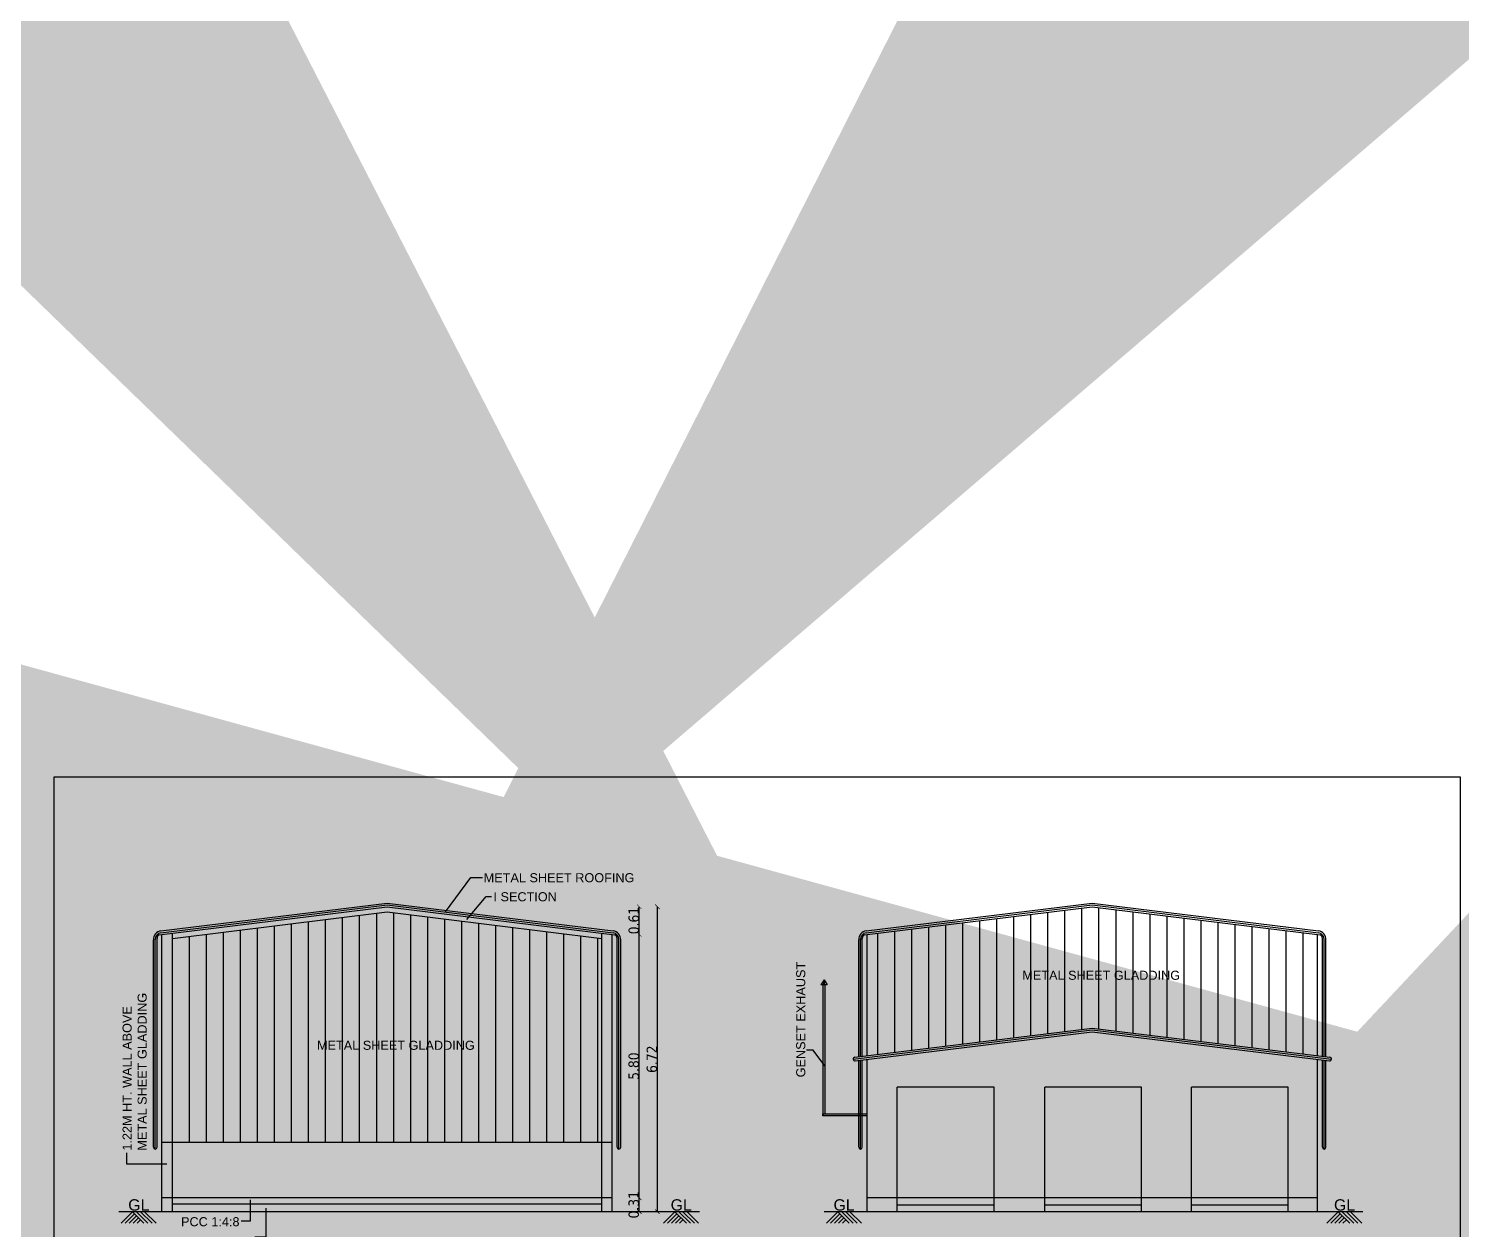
# Model space of a CAD drawing. Header units: metres. Extents: x 0 to 11269, y -5244 to -4054.
# Drawn here: x 10166.72 to 10198.29, y -4832.27 to -4805.82 of the extents above; entities that cross this region are included whole.
import ezdxf

# ---------------------------------------------------------------- set-up
doc = ezdxf.new("R2010")
doc.units = ezdxf.units.M
doc.header["$MEASUREMENT"] = 0
doc.header["$PDMODE"] = 2
doc.linetypes.add('HIDDEN', pattern=[0.375, 0.25, -0.125])
for name, color, linetype in [('2CON', 5, 'Continuous'), ('3CON', 3, 'Continuous'), ('BOUNDARY', 6, 'Continuous'), ('DIM', 3, 'Continuous')]:
    doc.layers.add(name, color=color, linetype=linetype)
doc.styles.get("Standard").update_dxf_attribs({"font": 'arial.ttf'})
doc.styles.add('STYLE1', font='tahoma.ttf', dxfattribs={"height": 0.23})
doc.dimstyles.new('300', dxfattribs={"dimscale": 0.1, "dimtxt": 500, "dimasz": 2000, "dimexe": 400, "dimexo": 1500, "dimgap": 0, "dimtad": 1, "dimlfac": 0.001, "dimzin": 0, "dimdsep": 46, "dimtxsty": 'Standard', "dimcen": 800, "dimse1": 1, "dimse2": 1, "dimclrd": 1, "dimclre": 5, "dimclrt": 3, "dimadec": 0, "dimazin": 0, "dimtfac": 1, "dimtix": 1, "dimtofl": 0, "dimtmove": 1, "dimatfit": 3, "dimfxl": 0, "dimtolj": 1, "dimtzin": 0, "dimarcsym": 0})
doc.dimstyles.new('FLOOR PLAN', dxfattribs={"dimtxt": 0.4, "dimasz": 0.1, "dimexe": 0.18, "dimexo": 0.0625, "dimgap": 0, "dimtad": 1, "dimzin": 0, "dimdsep": 46, "dimtxsty": 'Standard', "dimblk": 'ARCHTICK', "dimcen": 0.09, "dimse1": 1, "dimse2": 1, "dimclrd": 254, "dimclrt": 3, "dimadec": 0, "dimazin": 0, "dimtfac": 1, "dimtix": 1, "dimtofl": 0, "dimtmove": 1, "dimatfit": 0, "dimfxl": 0, "dimtolj": 1, "dimtzin": 0, "dimlwd": -1, "dimarcsym": 0})
doc.dimstyles.new('GG', dxfattribs={"dimscale": 0.1, "dimtxt": 2000, "dimasz": 2000, "dimexe": 400, "dimexo": 1500, "dimgap": 0.08, "dimtad": 1, "dimlfac": 0.001, "dimzin": 0, "dimdsep": 46, "dimtxsty": 'Standard', "dimcen": 800, "dimse1": 1, "dimse2": 1, "dimclrd": 1, "dimclre": 5, "dimclrt": 3, "dimadec": 0, "dimazin": 0, "dimtfac": 1, "dimtix": 1, "dimtofl": 0, "dimtmove": 0, "dimatfit": 3, "dimfxl": 0, "dimtolj": 1, "dimtzin": 0, "dimarcsym": 0})

# ---------------------------------------------------------------- blocks, each defined once
blk = doc.blocks.new('_ArchTick')
at = {"color": 0, "lineweight": 0, "const_width": 0.15}
blk.add_lwpolyline([(-0.5, -0.5), (0.5, 0.5)], dxfattribs=at)
blk = doc.blocks.new('*D85')
at = {"layer": 'DEFPOINTS', "color": 0, "linetype": 'ByBlock', "ltscale": 100}
for p in [(10179.732, -4831.58), (10180.177, -4831.58), (10179.732, -4831.885)]:
    blk.add_point(p, dxfattribs=at)
at = {"layer": 'DIM', "color": 254, "linetype": 'HIDDEN', "ltscale": 100}
blk.add_line((10180.177, -4831.885), (10180.177, -4831.58), dxfattribs=at)
at = {"layer": 'DIM', "color": 254, "linetype": 'ByBlock', "ltscale": 100, "xscale": 0.1, "yscale": 0.1, "zscale": 0.1}
for p, rotation in [((10180.177, -4831.58), 90), ((10180.177, -4831.885), 270)]:
    blk.add_blockref('_ArchTick', p, dxfattribs=dict(at, rotation=rotation))
at = {"layer": 'DIM', "color": 3, "linetype": 'ByBlock', "ltscale": 100, "insert": (10180.057, -4831.732), "char_height": 0.23, "attachment_point": 5, "rotation": 90, "style": 'STYLE1'}
blk.add_mtext('\\A1;0.31', dxfattribs=at)
blk = doc.blocks.new('*D86')
at = {"layer": 'DEFPOINTS', "color": 0, "linetype": 'ByBlock', "ltscale": 100}
for p in [(10179.732, -4825.777), (10180.177, -4825.777), (10179.732, -4831.58)]:
    blk.add_point(p, dxfattribs=at)
at = {"layer": 'DIM', "color": 254, "linetype": 'HIDDEN', "ltscale": 100}
blk.add_line((10180.177, -4831.58), (10180.177, -4825.777), dxfattribs=at)
at = {"layer": 'DIM', "color": 254, "linetype": 'ByBlock', "ltscale": 100, "xscale": 0.1, "yscale": 0.1, "zscale": 0.1}
for p, rotation in [((10180.177, -4825.777), 90), ((10180.177, -4831.58), 270)]:
    blk.add_blockref('_ArchTick', p, dxfattribs=dict(at, rotation=rotation))
at = {"layer": 'DIM', "color": 3, "linetype": 'ByBlock', "ltscale": 100, "insert": (10180.057, -4828.678), "char_height": 0.23, "attachment_point": 5, "rotation": 90, "style": 'STYLE1'}
blk.add_mtext('\\A1;5.80', dxfattribs=at)
blk = doc.blocks.new('*D87')
at = {"layer": 'DEFPOINTS', "color": 0, "linetype": 'ByBlock', "ltscale": 100}
for p in [(10174.772, -4825.167), (10180.177, -4825.167), (10179.732, -4825.777)]:
    blk.add_point(p, dxfattribs=at)
at = {"layer": 'DIM', "color": 254, "linetype": 'HIDDEN', "ltscale": 100}
blk.add_line((10180.177, -4825.777), (10180.177, -4825.167), dxfattribs=at)
at = {"layer": 'DIM', "color": 254, "linetype": 'ByBlock', "ltscale": 100, "xscale": 0.1, "yscale": 0.1, "zscale": 0.1}
for p, rotation in [((10180.177, -4825.167), 90), ((10180.177, -4825.777), 270)]:
    blk.add_blockref('_ArchTick', p, dxfattribs=dict(at, rotation=rotation))
at = {"layer": 'DIM', "color": 3, "linetype": 'ByBlock', "ltscale": 100, "insert": (10180.057, -4825.472), "char_height": 0.23, "attachment_point": 5, "rotation": 90, "style": 'STYLE1'}
blk.add_mtext('\\A1;0.61', dxfattribs=at)
blk = doc.blocks.new('*D88')
at = {"layer": 'DEFPOINTS', "color": 0, "linetype": 'ByBlock', "ltscale": 100}
for p in [(10180.177, -4825.167), (10180.577, -4825.167), (10180.049, -4831.885)]:
    blk.add_point(p, dxfattribs=at)
at = {"layer": 'DIM', "color": 254, "linetype": 'HIDDEN', "ltscale": 100}
blk.add_line((10180.577, -4831.885), (10180.577, -4825.167), dxfattribs=at)
at = {"layer": 'DIM', "color": 254, "linetype": 'ByBlock', "ltscale": 100, "xscale": 0.1, "yscale": 0.1, "zscale": 0.1}
for p, rotation in [((10180.577, -4825.167), 90), ((10180.577, -4831.885), 270)]:
    blk.add_blockref('_ArchTick', p, dxfattribs=dict(at, rotation=rotation))
at = {"layer": 'DIM', "color": 3, "linetype": 'ByBlock', "ltscale": 100, "insert": (10180.457, -4828.526), "char_height": 0.23, "attachment_point": 5, "rotation": 90, "style": 'STYLE1'}
blk.add_mtext('\\A1;6.72', dxfattribs=at)

msp = doc.modelspace()

# ---------------------------------------------------------------- hatches: boundary and pattern name
at = {"layer": 'DIM', "linetype": 'ByBlock', "ltscale": 100}
h = msp.add_hatch(dxfattribs=at)
h.set_pattern_fill('ANSI31', color=4, scale=3, angle=225, style=0)
h.set_pattern_definition([(270, (4179.64066, 277.12353), (0.375, -1e-16), [])])
h.paths.add_polyline_path([(10174.61913, -4825.2824), (10169.88923, -4825.86411), (10169.88923, -4830.35951), (10179.34903, -4830.35951), (10179.34903, -4825.86411)])
h.paths.add_polyline_path([(10173.02449, -4828.37428), (10176.60553, -4828.37428), (10176.60553, -4828.06405), (10173.02449, -4828.06405)], flags=24)
h = msp.add_hatch(dxfattribs=at)
h.set_pattern_fill('ANSI31', color=4, scale=3, angle=225, style=0)
h.set_pattern_definition([(270, (4195.182, 258.186), (0.375, -1e-16), [])])
h.paths.add_polyline_path([(10195.12038, -4828.44951), (10195.12038, -4825.77712), (10190.16048, -4825.16712), (10185.20058, -4825.77712), (10185.20058, -4828.44951), (10190.16048, -4827.83951)])
h.paths.add_polyline_path([(10188.56584, -4826.83188), (10192.14687, -4826.83188), (10192.14687, -4826.52164), (10188.56584, -4826.52164)], flags=24)

# ---------------------------------------------------------------- linework, layer by layer
at = {"linetype": 'ByBlock'}
msp.add_lwpolyline([(10167.27453, -4858.57439), (10198.2705, -4858.57439), (10198.2705, -4822.31075), (10167.27453, -4822.31075)], close=True, dxfattribs=at)
at = {"layer": '2CON'}
for p, q in [((10168.75828, -4832.13652), (10169.01029, -4831.88451)), ((10168.84738, -4832.13652), (10169.05484, -4831.92906)), ((10168.93648, -4832.13652), (10169.09939, -4831.97361)), ((10169.26231, -4832.13652), (10169.01029, -4831.88451)), ((10169.35141, -4832.13652), (10169.09939, -4831.88451)), ((10169.44051, -4832.13652), (10169.18849, -4831.88451)), ((10169.52961, -4832.13652), (10169.27759, -4831.88451)), ((10180.71061, -4832.13652), (10180.96262, -4831.88451)), ((10180.79971, -4832.13652), (10181.00717, -4831.92906)), ((10180.88881, -4832.13652), (10181.05172, -4831.97361)), ((10181.21464, -4832.13652), (10180.96262, -4831.88451)), ((10181.30374, -4832.13652), (10181.05172, -4831.88451)), ((10181.39284, -4832.13652), (10181.14082, -4831.88451)), ((10181.48194, -4832.13652), (10181.22992, -4831.88451)), ((10184.29963, -4832.13652), (10184.55164, -4831.88451)), ((10184.38873, -4832.13652), (10184.59619, -4831.92906)), ((10184.47783, -4832.13652), (10184.64074, -4831.97361)), ((10184.80366, -4832.13652), (10184.55164, -4831.88451)), ((10184.89276, -4832.13652), (10184.64074, -4831.88451)), ((10184.98186, -4832.13652), (10184.72984, -4831.88451)), ((10185.07096, -4832.13652), (10184.81894, -4831.88451)), ((10195.3275, -4832.13652), (10195.57951, -4831.88451)), ((10195.4166, -4832.13652), (10195.62406, -4831.92906)), ((10195.5057, -4832.13652), (10195.66861, -4831.97361)), ((10195.83152, -4832.13652), (10195.57951, -4831.88451)), ((10195.92062, -4832.13652), (10195.66861, -4831.88451)), ((10196.00972, -4832.13652), (10195.75771, -4831.88451)), ((10196.09882, -4832.13652), (10195.84681, -4831.88451)), ((10169.02558, -4832.13652), (10169.14394, -4832.01816)), ((10169.11468, -4832.13652), (10169.18849, -4832.06271)), ((10180.97791, -4832.13652), (10181.09627, -4832.01816)), ((10181.06701, -4832.13652), (10181.14082, -4832.06271)), ((10184.56693, -4832.13652), (10184.68529, -4832.01816)), ((10184.65603, -4832.13652), (10184.72984, -4832.06271)), ((10195.5948, -4832.13652), (10195.71316, -4832.01816)), ((10195.6839, -4832.13652), (10195.75771, -4832.06271))]:
    msp.add_line(p, q, dxfattribs=at)
at = {"layer": 'DIM', "color": 4, "linetype": 'ByBlock', "ltscale": 100}
for p, q in [((10169.59879, -4825.78455), (10174.61913, -4825.16712)), ((10169.63292, -4825.74035), (10174.61913, -4825.12712)), ((10169.63701, -4825.69985), (10174.61913, -4825.08712)), ((10169.88923, -4825.86411), (10174.61913, -4825.2824)), ((10174.61913, -4825.08712), (10179.60126, -4825.69985)), ((10174.61913, -4825.12712), (10179.60535, -4825.74035)), ((10174.61913, -4825.16712), (10179.63948, -4825.78455)), ((10174.61913, -4825.2824), (10179.34903, -4825.86411)), ((10185.14014, -4825.78455), (10190.16048, -4825.16712)), ((10185.17427, -4825.74035), (10190.16048, -4825.12712)), ((10185.17836, -4825.69985), (10190.16048, -4825.08712)), ((10190.16048, -4825.08712), (10195.14261, -4825.69985)), ((10190.16048, -4825.12712), (10195.1467, -4825.74035)), ((10190.16048, -4825.16712), (10195.18083, -4825.78455)), ((10169.47064, -4830.46654), (10169.47064, -4825.89661)), ((10169.51064, -4830.50654), (10169.51064, -4825.88669)), ((10169.55064, -4830.46654), (10169.55064, -4825.86366)), ((10169.65923, -4831.88451), (10169.65923, -4825.77712)), ((10169.88923, -4831.88451), (10169.88923, -4825.74883)), ((10179.34903, -4831.88451), (10179.34903, -4825.74883)), ((10179.57903, -4831.88451), (10179.57903, -4825.77712)), ((10179.68763, -4830.46654), (10179.68763, -4825.86366)), ((10179.72763, -4830.50654), (10179.72763, -4825.88669)), ((10179.76763, -4830.46654), (10179.76763, -4825.89661)), ((10185.01199, -4828.4727), (10185.01199, -4825.89661)), ((10185.05199, -4828.46778), (10185.05199, -4825.88669)), ((10185.09199, -4828.46287), (10185.09199, -4825.86366)), ((10185.20058, -4828.44951), (10185.20058, -4825.77712)), ((10195.12038, -4828.44951), (10195.12038, -4825.77712)), ((10195.22898, -4828.46287), (10195.22898, -4825.86366)), ((10195.26898, -4828.46778), (10195.26898, -4825.88669)), ((10195.30898, -4828.4727), (10195.30898, -4825.89661)), ((10184.89106, -4828.52758), (10190.16048, -4827.87951)), ((10184.92561, -4828.48333), (10190.16048, -4827.83951)), ((10190.16048, -4827.83951), (10195.39535, -4828.48333)), ((10190.16048, -4827.87951), (10195.42991, -4828.52758)), ((10184.93531, -4828.56213), (10190.16048, -4827.91951)), ((10190.16048, -4827.91951), (10195.38566, -4828.56213)), ((10185.20058, -4831.88451), (10185.20058, -4828.52951)), ((10195.12038, -4831.88451), (10195.12038, -4828.52951)), ((10195.12038, -4831.88451), (10195.12038, -4828.52951)), ((10185.01199, -4830.46654), (10185.01199, -4828.5527)), ((10185.05199, -4830.50654), (10185.05199, -4828.54778)), ((10185.09199, -4830.46654), (10185.09199, -4828.54287)), ((10195.22898, -4830.46654), (10195.22898, -4828.54287)), ((10195.26898, -4830.50654), (10195.26898, -4828.54778)), ((10195.30898, -4830.46654), (10195.30898, -4828.5527)), ((10185.86106, -4831.88451), (10185.86106, -4829.13951)), ((10187.99606, -4829.13951), (10185.86106, -4829.13951)), ((10187.99606, -4831.88451), (10187.99606, -4829.13951)), ((10189.11262, -4831.88451), (10189.11262, -4829.13951)), ((10191.24762, -4829.13951), (10189.11262, -4829.13951)), ((10191.24762, -4831.88451), (10191.24762, -4829.13951)), ((10192.34262, -4831.88451), (10192.34262, -4829.13951)), ((10194.47762, -4829.13951), (10192.34262, -4829.13951)), ((10194.47762, -4831.88451), (10194.47762, -4829.13951)), ((10179.57903, -4830.35951), (10169.65923, -4830.35951)), ((10179.57903, -4831.57951), (10169.65923, -4831.57951)), ((10195.12038, -4831.57951), (10185.20058, -4831.57951)), ((10181.50469, -4831.88451), (10168.71277, -4831.88451)), ((10179.34903, -4831.71935), (10169.88923, -4831.71935)), ((10196.12158, -4831.88451), (10184.25412, -4831.88451)), ((10187.99606, -4831.74179), (10185.86106, -4831.74179)), ((10191.24762, -4831.74179), (10189.11262, -4831.74179)), ((10194.47762, -4831.74179), (10192.34262, -4831.74179))]:
    msp.add_line(p, q, dxfattribs=at)
at = {"layer": 'DIM', "color": 1, "linetype": 'ByBlock', "ltscale": 100}
for p, q in [((10184.24787, -4826.7802), (10184.18073, -4826.89047)), ((10184.315, -4826.89047), (10184.18073, -4826.89047)), ((10184.24787, -4826.7802), (10184.315, -4826.89047))]:
    msp.add_line(p, q, dxfattribs=at)
for points in [[(10184.27053, -4829.73109), (10184.27053, -4826.89047), (10184.2252, -4826.89047), (10184.2252, -4829.75364)], [(10185.20058, -4829.77619), (10184.2252, -4829.77619), (10184.2252, -4829.73109), (10185.20058, -4829.73109)]]:
    msp.add_lwpolyline(points, dxfattribs=at)
msp.add_lwpolyline([(10184.25392, -4826.87132), (10184.24154, -4826.87132), (10184.24154, -4826.82209), (10184.25392, -4826.82209)], close=True, dxfattribs=at)
at = {"layer": 'DIM', "color": 4, "linetype": 'ByBlock', "ltscale": 100}
for centre, radius, start, end in [((10169.66888, -4825.89551), 0.19824, 99.249852, 180.316736), ((10169.66217, -4825.88905), 0.15155, 101.128985, 179.105448), ((10169.64664, -4825.86788), 0.09609, 119.86607, 177.482316), ((10179.56939, -4825.89551), 0.19824, 359.683264, 80.750148), ((10179.5761, -4825.88905), 0.15155, 0.894552, 78.871015), ((10179.59163, -4825.86788), 0.09609, 2.517684, 60.13393), ((10185.21023, -4825.89551), 0.19824, 99.249852, 180.316736), ((10185.20352, -4825.88905), 0.15155, 101.128985, 179.105448), ((10185.18799, -4825.86788), 0.09609, 119.86607, 177.482316), ((10195.11074, -4825.89551), 0.19824, 359.683264, 80.750148), ((10195.11745, -4825.88905), 0.15155, 0.894552, 78.871015), ((10195.13298, -4825.86788), 0.09609, 2.517684, 60.13393), ((10184.93046, -4828.52273), 0.0397, 97.011389, 277.011389), ((10195.39051, -4828.52273), 0.0397, 262.988611, 82.988611), ((10169.51064, -4830.46654), 0.04, 180, 0), ((10179.72763, -4830.46654), 0.04, 180, 0), ((10185.05199, -4830.46654), 0.04, 180, 0), ((10195.26898, -4830.46654), 0.04, 180, 0)]:
    msp.add_arc(centre, radius, start, end, dxfattribs=at)

# ---------------------------------------------------------------- texts
at = {"color": 2}
for p in [(10168.91638, -4831.86111), (10180.86871, -4831.86111), (10184.45773, -4831.86111), (10195.48559, -4831.86111)]:
    msp.add_text('GL', height=0.25, dxfattribs=at).set_placement(p)
at = {"layer": '2CON', "color": 3, "linetype": 'Continuous'}
for s, p in [('METAL SHEET ROOFING', (10176.74891, -4824.62757)), ('I SECTION', (10176.96455, -4825.04717)), ('METAL SHEET GLADDING', (10188.61754, -4826.77676)), ('METAL SHEET GLADDING', (10173.07619, -4828.31916))]:
    msp.add_text(s, height=0.2, dxfattribs=at).set_placement(p)
for s, p in [('GENSET EXHAUST', (10183.83519, -4828.92582)), ('METAL SHEET GLADDING', (10169.3234, -4830.54011)), ('1.22M HT. WALL ABOVE', (10168.99197, -4830.54011))]:
    msp.add_text(s, height=0.2, rotation=90, dxfattribs=at).set_placement(p)
at = {"layer": '3CON', "lineweight": 30}
msp.add_text('PCC 1:4:8', height=0.2, dxfattribs=at).set_placement((10170.07984, -4832.20596))

# ---------------------------------------------------------------- dimensions: what is measured, and where the dimension line sits
at = {"layer": 'DIM', "color": 4, "linetype": 'ByBlock', "ltscale": 100}
for base, p1, p2, picture, middle in [((10180.17684, -4825.16712), (10179.73165, -4825.77712), (10174.77175, -4825.16712), '*D87', (10180.05713, -4825.47212)), ((10180.17684, -4825.77712), (10179.73165, -4831.57951), (10179.73165, -4825.77712), '*D86', (10180.05659, -4828.67831))]:
    dim = msp.add_linear_dim(base=base, p1=p1, p2=p2, angle=90, dimstyle='FLOOR PLAN', override={"dimtxsty": 'STYLE1'}, dxfattribs=at)
    dim.commit()
    dim.dimension.update_dxf_attribs({"geometry": picture, "text_midpoint": middle})
at = {"layer": 'DIM', "color": 1, "linetype": 'ByBlock', "ltscale": 100}
dim = msp.add_linear_dim(base=(10180.57719, -4825.16712), p1=(10180.04912, -4831.88451), p2=(10180.17684, -4825.16712), angle=90, dimstyle='FLOOR PLAN', override={"dimtxsty": 'STYLE1'}, dxfattribs=at)
dim.commit()
dim.dimension.update_dxf_attribs({"geometry": '*D88', "text_midpoint": (10180.45741, -4828.52581)})
dim = msp.add_linear_dim(base=(10180.1768439149, -4831.5795095545), p1=(10179.7316525453, -4831.8845095545), p2=(10179.7316525453, -4831.5795095545), angle=90, dimstyle='FLOOR PLAN', override={"dimtxsty": 'STYLE1'}, dxfattribs=at)
dim.commit()
dim.dimension.update_dxf_attribs({"geometry": '*D85', "text_midpoint": (10180.1768439148, -4831.7320095545), "dimtype": 160})

# ---------------------------------------------------------------- leaders
at = {"layer": 'BOUNDARY', "color": 4, "ltscale": 30}
for points in [[(10156.88275, -4816.28577), (10156.88275, -4817.78655), (10156.6851, -4817.78655)], [(10157.22775, -4816.83427), (10157.22775, -4818.22809), (10156.98519, -4818.22809)], [(10171.60561, -4831.62672), (10171.60561, -4832.09327), (10171.40796, -4832.09327)], [(10171.95061, -4831.80963), (10171.95061, -4832.44293), (10171.70806, -4832.44293)]]:
    msp.add_leader(points, dimstyle='GG', override={"dimgap": 0.04, "dimtad": 0}, dxfattribs=at)
at = {"layer": 'DIM', "color": 4, "linetype": 'ByBlock', "ltscale": 100}
for points in [[(10152.99916, -4806.37673), (10152.99916, -4805.5143), (10153.30096, -4805.5143)], [(10153.34729, -4806.7233), (10153.34729, -4806.1563), (10153.54492, -4806.1563)], [(10153.42763, -4823.83229), (10153.42763, -4822.96986), (10153.67809, -4822.96986)], [(10153.77576, -4824.17886), (10153.77576, -4823.61186), (10153.98654, -4823.61186)], [(10226.87817, -4827.54701), (10226.87817, -4826.68458), (10226.77054, -4826.68458)], [(10226.30867, -4828.16632), (10226.30867, -4827.3039), (10226.20104, -4827.3039)], [(10222.03067, -4829.04875), (10222.03067, -4828.18632), (10221.92304, -4828.18632)], [(10221.46117, -4829.71425), (10221.46117, -4828.85182), (10221.35354, -4828.85182)], [(10153.46239, -4841.39904), (10153.46239, -4840.53661), (10153.57002, -4840.53661)], [(10153.81052, -4841.74561), (10153.81052, -4841.17861), (10153.88852, -4841.17861)], [(10238.737, -4837.25465), (10238.40361, -4836.58757), (10238.2987, -4836.58757)], [(10175.90571, -4825.28192), (10176.46423, -4824.51971), (10176.72322, -4824.51971)], [(10316.131, -4839.09837), (10315.79761, -4838.4313), (10315.6927, -4838.4313)], [(10184.26906, -4828.67201), (10184.01166, -4828.32442), (10183.86011, -4828.32442)], [(10176.38071, -4825.44703), (10176.80702, -4824.9395), (10176.91818, -4824.9395)], [(10273.44292, -4845.25866), (10273.10953, -4844.59159), (10273.00462, -4844.59159)], [(10190.10033, -4842.75475), (10190.63221, -4842.02887), (10190.8912, -4842.02887)], [(10190.79033, -4842.9229), (10191.12914, -4842.49859), (10191.2403, -4842.49859)], [(10169.83386, -4848.03064), (10169.48627, -4847.57697), (10169.48627, -4847.42542)], [(10182.8986, -4841.86674), (10183.35226, -4841.51916), (10183.50381, -4841.51916)], [(10253.9427, -4843.84336), (10253.48487, -4843.795), (10253.48487, -4843.549)], [(10169.77073, -4830.83561), (10168.88425, -4830.83561), (10168.88425, -4830.58961)], [(10219.52754, -4834.15489), (10218.71254, -4834.15489), (10218.71254, -4833.72639)], [(10117.54979, -4841.8005), (10118.46979, -4841.8005)], [(10203.43685, -4849.42255), (10202.77585, -4849.42255), (10202.77585, -4849.21605)]]:
    msp.add_leader(points, dimstyle='300', override={"dimgap": 0.04, "dimtad": 0, "dimfxl": 0.1875}, dxfattribs=at)

doc.saveas('drawing.dxf')
